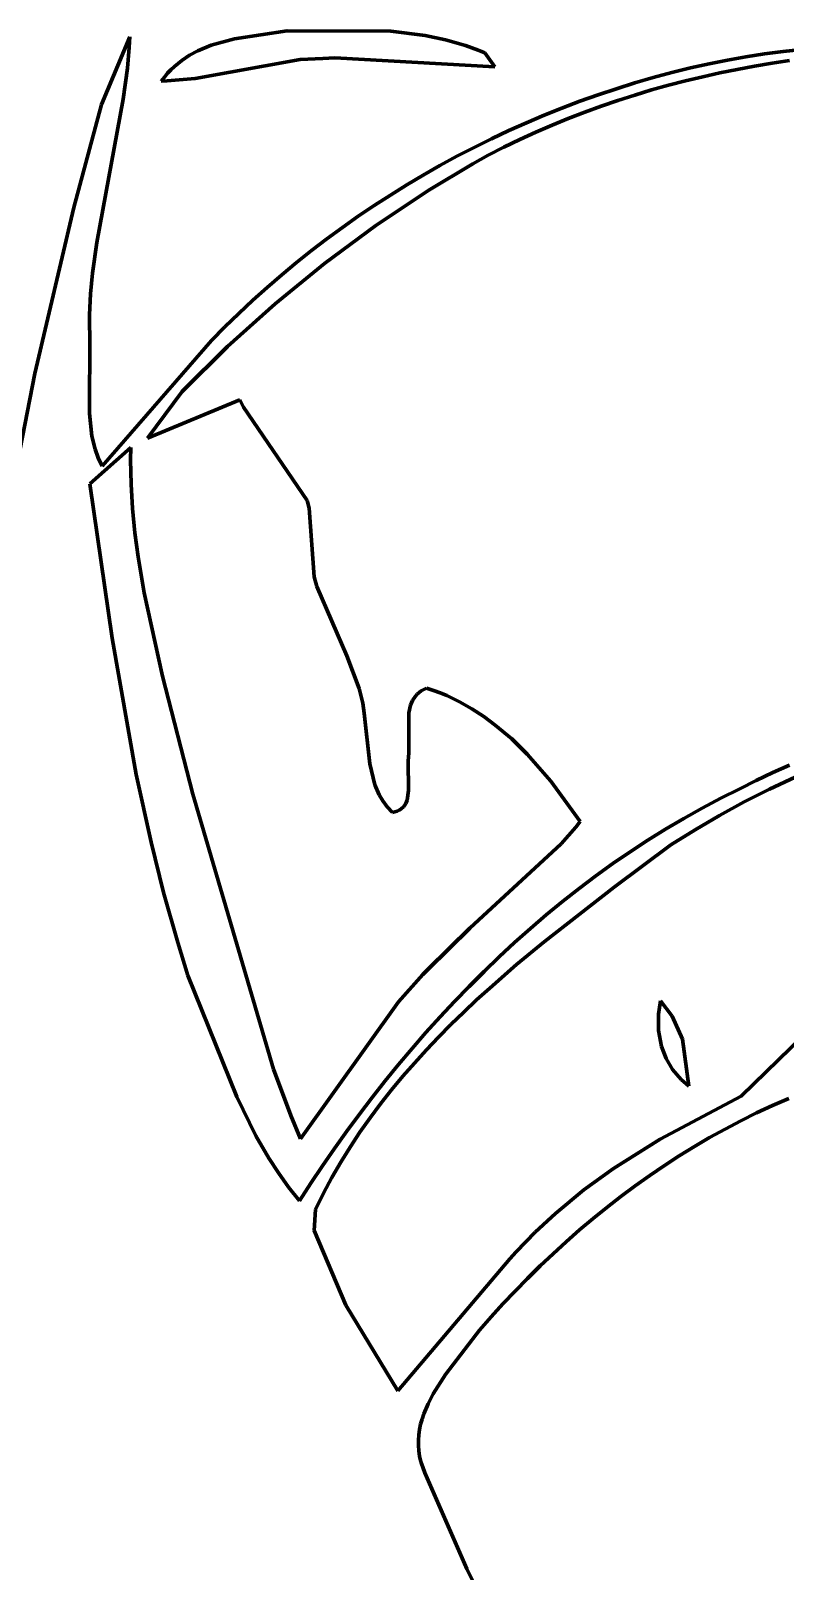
# Model space of a CAD drawing. Header units: millimetres. Extents: x 0 to 9.3, y 0 to 12.
# Drawn here: x 3.369 to 4.283, y 9.103 to 10.967 of the extents above; entities that cross this region are included whole.
import ezdxf

# ---------------------------------------------------------------- set-up
doc = ezdxf.new("R2010")
doc.units = ezdxf.units.MM
doc.layers.add('color#212121ff', color=7, linetype='CONTINUOUS', lineweight=100)
doc.layers.add('color#ffffffff', color=7, linetype='CONTINUOUS', lineweight=100)

msp = doc.modelspace()

# ---------------------------------------------------------------- linework, layer by layer
at = {"layer": 'color#212121ff'}
for p, q in [((3.6162, 10.9577), (3.6798, 10.9672)), ((3.6798, 10.9672), (3.8055, 10.967)), ((3.8055, 10.967), (3.8471, 10.9617)), ((3.4552, 10.878), (3.4894, 10.9598)), ((3.4887, 10.9472), (3.4865, 10.9222)), ((3.4894, 10.9598), (3.4887, 10.9472)), ((3.5719, 10.943), (3.5879, 10.9497)), ((3.5879, 10.9497), (3.6162, 10.9577)), ((3.8471, 10.9617), (3.8715, 10.9565)), ((3.8715, 10.9565), (3.8956, 10.9496)), ((3.8956, 10.9496), (3.9113, 10.9439)), ((4.2804, 10.9422), (4.3029, 10.9448)), ((3.5433, 10.9241), (3.5522, 10.9314)), ((3.5522, 10.9314), (3.5618, 10.9376)), ((3.5618, 10.9376), (3.5719, 10.943)), ((3.6957, 10.9324), (3.5683, 10.9095)), ((3.723, 10.9339), (3.6957, 10.9324)), ((3.7374, 10.9346), (3.723, 10.9339)), ((3.9314, 10.9238), (3.7374, 10.9346)), ((3.9113, 10.9439), (3.9191, 10.9407)), ((3.9191, 10.9407), (3.9314, 10.9238)), ((4.1683, 10.9224), (4.1907, 10.9274)), ((4.1907, 10.9274), (4.213, 10.9318)), ((4.213, 10.9318), (4.2354, 10.9357)), ((4.2354, 10.9357), (4.2579, 10.9392)), ((4.2669, 10.928), (4.2459, 10.9244)), ((4.2579, 10.9392), (4.2804, 10.9422)), ((4.288, 10.9313), (4.2669, 10.928)), ((3.4865, 10.9222), (3.4815, 10.8847)), ((3.5275, 10.9064), (3.5312, 10.9113)), ((3.5312, 10.9113), (3.535, 10.9159)), ((3.5683, 10.9095), (3.5344, 10.9065)), ((3.535, 10.9159), (3.539, 10.9201)), ((3.539, 10.9201), (3.5433, 10.9241)), ((4.1008, 10.9042), (4.1232, 10.9107)), ((4.1232, 10.9107), (4.1457, 10.9168)), ((4.1457, 10.9168), (4.1683, 10.9224)), ((4.1831, 10.9116), (4.1623, 10.9066)), ((4.2039, 10.9162), (4.1831, 10.9116)), ((4.2249, 10.9204), (4.2039, 10.9162)), ((4.2459, 10.9244), (4.2249, 10.9204)), ((3.5344, 10.9065), (3.5275, 10.9064)), ((4.0344, 10.882), (4.0564, 10.8898)), ((4.0564, 10.8898), (4.0785, 10.8972)), ((4.0785, 10.8972), (4.1008, 10.9042)), ((4.1007, 10.8895), (4.0804, 10.883)), ((4.1211, 10.8956), (4.1007, 10.8895)), ((4.1417, 10.9013), (4.1211, 10.8956)), ((4.1623, 10.9066), (4.1417, 10.9013)), ((3.4216, 10.7534), (3.4552, 10.878)), ((3.4815, 10.8847), (3.4493, 10.7112)), ((3.991, 10.865), (4.0126, 10.8737)), ((4.0126, 10.8737), (4.0344, 10.882)), ((4.0602, 10.8762), (4.0402, 10.8689)), ((4.0804, 10.883), (4.0602, 10.8762)), ((3.9482, 10.8464), (3.9695, 10.8559)), ((3.9695, 10.8559), (3.991, 10.865)), ((4.0006, 10.8532), (3.981, 10.8447)), ((4.0203, 10.8613), (4.0006, 10.8532)), ((4.0402, 10.8689), (4.0203, 10.8613)), ((3.9062, 10.8262), (3.9271, 10.8365)), ((3.9271, 10.8365), (3.9482, 10.8464)), ((3.9616, 10.8358), (3.9424, 10.8265)), ((3.981, 10.8447), (3.9616, 10.8358)), ((3.8649, 10.8043), (3.8854, 10.8154)), ((3.8854, 10.8154), (3.9062, 10.8262)), ((3.9233, 10.8167), (3.9045, 10.8064)), ((3.9424, 10.8265), (3.9233, 10.8167)), ((3.8447, 10.7927), (3.8649, 10.8043)), ((3.9045, 10.8064), (3.8515, 10.7745)), ((3.8048, 10.7685), (3.8246, 10.7808)), ((3.8246, 10.7808), (3.8447, 10.7927)), ((3.7852, 10.7558), (3.8048, 10.7685)), ((3.8515, 10.7745), (3.7872, 10.7317)), ((3.3745, 10.5525), (3.4216, 10.7534)), ((3.7468, 10.7293), (3.7659, 10.7428)), ((3.7659, 10.7428), (3.7852, 10.7558)), ((3.7872, 10.7317), (3.7251, 10.6857)), ((3.728, 10.7155), (3.7468, 10.7293)), ((3.4493, 10.7112), (3.4442, 10.6738)), ((3.7095, 10.7014), (3.728, 10.7155)), ((3.7251, 10.6857), (3.6652, 10.6368)), ((3.6733, 10.6719), (3.6912, 10.6868)), ((3.6912, 10.6868), (3.7095, 10.7014)), ((3.4442, 10.6738), (3.4419, 10.6488)), ((3.6556, 10.6567), (3.6733, 10.6719)), ((3.4419, 10.6488), (3.4407, 10.6236)), ((3.6382, 10.6411), (3.6556, 10.6567)), ((3.6652, 10.6368), (3.6078, 10.585)), ((3.6212, 10.6252), (3.6382, 10.6411)), ((3.4407, 10.6236), (3.4406, 10.6109)), ((3.4406, 10.6109), (3.4408, 10.5983)), ((3.5881, 10.5924), (3.6045, 10.6089)), ((3.6045, 10.6089), (3.6212, 10.6252)), ((3.4408, 10.5983), (3.4404, 10.504)), ((3.4557, 10.4401), (3.5881, 10.5924)), ((3.6078, 10.585), (3.5529, 10.5306)), ((3.295, 10.1473), (3.3745, 10.5525)), ((3.5529, 10.5306), (3.5108, 10.4741)), ((3.5108, 10.4741), (3.6225, 10.5206)), ((3.6225, 10.5206), (3.6272, 10.5116)), ((3.4404, 10.504), (3.4435, 10.4767)), ((3.6272, 10.5116), (3.7041, 10.3989)), ((3.4904, 10.4628), (3.441, 10.4189)), ((3.4435, 10.4767), (3.4474, 10.4608)), ((3.4474, 10.4608), (3.451, 10.4503)), ((3.4903, 10.448), (3.4904, 10.4628)), ((3.451, 10.4503), (3.4557, 10.4401)), ((3.4909, 10.4184), (3.4903, 10.448)), ((3.441, 10.4189), (3.4679, 10.2323)), ((3.4927, 10.389), (3.4909, 10.4184)), ((3.4955, 10.3597), (3.4927, 10.389)), ((3.7041, 10.3989), (3.7065, 10.3896)), ((3.7065, 10.3896), (3.7125, 10.3064)), ((3.4993, 10.3305), (3.4955, 10.3597)), ((3.5066, 10.2869), (3.4993, 10.3305)), ((3.7125, 10.3064), (3.7157, 10.2947)), ((3.7157, 10.2947), (3.7521, 10.2109)), ((3.5288, 10.186), (3.5066, 10.2869)), ((3.4679, 10.2323), (3.4972, 10.0672)), ((3.7521, 10.2109), (3.7672, 10.1713)), ((3.5657, 10.0431), (3.5288, 10.186)), ((3.7672, 10.1713), (3.7714, 10.1535)), ((3.8318, 10.1568), (3.8352, 10.162)), ((3.8352, 10.162), (3.8373, 10.1643)), ((3.8373, 10.1643), (3.8397, 10.1664)), ((3.8397, 10.1664), (3.8423, 10.1684)), ((3.8423, 10.1684), (3.8453, 10.1701)), ((3.8453, 10.1701), (3.8487, 10.1717)), ((3.8487, 10.1717), (3.8569, 10.1689)), ((3.8569, 10.1689), (3.865, 10.1659)), ((3.865, 10.1659), (3.873, 10.1626)), ((3.873, 10.1626), (3.8885, 10.1551)), ((3.7714, 10.1535), (3.7731, 10.1414)), ((3.8271, 10.1417), (3.8294, 10.1511)), ((3.8294, 10.1511), (3.8318, 10.1568)), ((3.8885, 10.1551), (3.9035, 10.1466)), ((3.9035, 10.1466), (3.9179, 10.1372)), ((3.7731, 10.1414), (3.7799, 10.0799)), ((3.8271, 10.0931), (3.8271, 10.1417)), ((3.9179, 10.1372), (3.9318, 10.1269)), ((3.9318, 10.1269), (3.9517, 10.1101)), ((3.9517, 10.1101), (3.9704, 10.0919)), ((3.8264, 10.0837), (3.8271, 10.0931)), ((3.9704, 10.0919), (3.9992, 10.0591)), ((3.7799, 10.0799), (3.7862, 10.0544)), ((3.8269, 10.0479), (3.8264, 10.0837)), ((4.2478, 10.0599), (4.2678, 10.0695)), ((4.2678, 10.0695), (4.288, 10.0785)), ((3.4972, 10.0672), (3.5151, 9.9854)), ((3.7862, 10.0544), (3.7914, 10.0426)), ((3.9992, 10.0591), (4.0348, 10.0103)), ((4.205, 10.0385), (4.2279, 10.0499)), ((4.2279, 10.0499), (4.2478, 10.0599)), ((4.2639, 10.0494), (4.2334, 10.0339)), ((4.2948, 10.064), (4.2639, 10.0494)), ((3.6633, 9.7106), (3.5657, 10.0431)), ((3.7914, 10.0426), (3.7958, 10.0351)), ((3.7958, 10.0351), (3.8011, 10.0279)), ((3.821, 10.0282), (3.8235, 10.0318)), ((3.8235, 10.0318), (3.8252, 10.036)), ((3.8252, 10.036), (3.8269, 10.0479)), ((4.1824, 10.0265), (4.205, 10.0385)), ((4.2334, 10.0339), (4.2033, 10.0175)), ((3.8011, 10.0279), (3.8073, 10.0212)), ((3.8073, 10.0212), (3.8103, 10.0219)), ((3.8103, 10.0219), (3.813, 10.0228)), ((3.813, 10.0228), (3.8154, 10.0239)), ((3.8154, 10.0239), (3.8176, 10.0252)), ((3.8176, 10.0252), (3.821, 10.0282)), ((4.1381, 10.001), (4.1601, 10.014)), ((4.1601, 10.014), (4.1824, 10.0265)), ((4.2033, 10.0175), (4.1737, 10.0002)), ((4.0292, 10.0034), (4.0117, 9.9833)), ((4.0348, 10.0103), (4.0292, 10.0034)), ((4.1165, 9.9875), (4.1381, 10.001)), ((4.1737, 10.0002), (4.1445, 9.982)), ((3.5151, 9.9854), (3.5303, 9.9244)), ((4.0117, 9.9833), (3.9009, 9.8812)), ((4.1445, 9.982), (4.076, 9.9308)), ((4.0952, 9.9736), (4.1165, 9.9875)), ((4.0536, 9.9443), (4.0742, 9.9592)), ((4.0742, 9.9592), (4.0952, 9.9736)), ((4.0333, 9.929), (4.0536, 9.9443)), ((3.5303, 9.9244), (3.5473, 9.8639)), ((4.076, 9.9308), (3.991, 9.8645)), ((4.0133, 9.9132), (4.0333, 9.929)), ((3.9936, 9.8971), (4.0133, 9.9132)), ((3.9743, 9.8806), (3.9936, 9.8971)), ((3.5473, 9.8639), (3.5597, 9.8239)), ((3.9009, 9.8812), (3.8505, 9.8313)), ((3.9366, 9.8464), (3.9553, 9.8636)), ((3.9553, 9.8636), (3.9743, 9.8806)), ((3.991, 9.8645), (3.9577, 9.837)), ((3.9182, 9.8287), (3.9366, 9.8464)), ((3.8505, 9.8313), (3.8442, 9.825)), ((3.9001, 9.8107), (3.9182, 9.8287)), ((3.9577, 9.837), (3.9252, 9.8086)), ((3.5597, 9.8239), (3.6188, 9.6771)), ((3.8442, 9.825), (3.8147, 9.792)), ((3.8824, 9.7924), (3.9001, 9.8107)), ((3.9252, 9.8086), (3.9093, 9.7942)), ((3.8147, 9.792), (3.696, 9.6263)), ((3.865, 9.7737), (3.8824, 9.7924)), ((3.9093, 9.7942), (3.8936, 9.7794)), ((4.1293, 9.7771), (4.1318, 9.793)), ((4.1318, 9.793), (4.146, 9.7746)), ((3.8479, 9.7548), (3.865, 9.7737)), ((3.8936, 9.7794), (3.8782, 9.7645)), ((4.1293, 9.7573), (4.1293, 9.7771)), ((4.146, 9.7746), (4.1584, 9.7469)), ((3.8312, 9.7355), (3.8479, 9.7548)), ((3.8782, 9.7645), (3.8631, 9.7492)), ((4.133, 9.738), (4.1293, 9.7573)), ((3.8147, 9.716), (3.8312, 9.7355)), ((3.8484, 9.7337), (3.8339, 9.7179)), ((3.8631, 9.7492), (3.8484, 9.7337)), ((4.1386, 9.7235), (4.133, 9.738)), ((4.1584, 9.7469), (4.1661, 9.69)), ((4.2294, 9.6778), (4.3048, 9.7508)), ((3.7986, 9.6962), (3.8147, 9.716)), ((3.8339, 9.7179), (3.8199, 9.7018)), ((4.1465, 9.71), (4.1386, 9.7235)), ((3.6845, 9.6542), (3.6633, 9.7106)), ((3.7828, 9.6761), (3.7986, 9.6962)), ((3.8199, 9.7018), (3.8062, 9.6854)), ((4.1568, 9.6979), (4.1465, 9.71)), ((4.1661, 9.69), (4.1568, 9.6979)), ((3.6188, 9.6771), (3.6421, 9.6299)), ((3.8062, 9.6854), (3.793, 9.6686)), ((4.2099, 9.6673), (4.2294, 9.6778)), ((3.7673, 9.6558), (3.7828, 9.6761)), ((3.793, 9.6686), (3.7802, 9.6515)), ((4.1313, 9.6259), (4.2099, 9.6673)), ((4.2677, 9.6666), (4.2483, 9.6575)), ((4.2873, 9.6751), (4.2677, 9.6666)), ((3.696, 9.6263), (3.6845, 9.6542)), ((3.7522, 9.6353), (3.7673, 9.6558)), ((3.7802, 9.6515), (3.7679, 9.634)), ((4.2291, 9.648), (4.2101, 9.638)), ((4.2483, 9.6575), (4.2291, 9.648)), ((3.6421, 9.6299), (3.6578, 9.6026)), ((3.7373, 9.6146), (3.7522, 9.6353)), ((3.7679, 9.634), (3.7561, 9.6161)), ((4.0748, 9.5903), (4.1313, 9.6259)), ((4.1914, 9.6276), (4.1729, 9.6167)), ((4.2101, 9.638), (4.1914, 9.6276)), ((3.6578, 9.6026), (3.6693, 9.5849)), ((3.7228, 9.5936), (3.7373, 9.6146)), ((3.7561, 9.6161), (3.7448, 9.5979)), ((4.1546, 9.6054), (4.1366, 9.5937)), ((4.1729, 9.6167), (4.1546, 9.6054)), ((3.6693, 9.5849), (3.6815, 9.5678)), ((3.7086, 9.5725), (3.7228, 9.5936)), ((3.7448, 9.5979), (3.7341, 9.5792)), ((4.0389, 9.5642), (4.0748, 9.5903)), ((4.1366, 9.5937), (4.1188, 9.5817)), ((3.6815, 9.5678), (3.6947, 9.5512)), ((3.6947, 9.5512), (3.7086, 9.5725)), ((3.7341, 9.5792), (3.7239, 9.5602)), ((4.1013, 9.5692), (4.084, 9.5564)), ((4.1188, 9.5817), (4.1013, 9.5692)), ((3.7239, 9.5602), (3.7143, 9.5407)), ((4.0046, 9.5359), (4.0389, 9.5642)), ((4.084, 9.5564), (4.067, 9.5432)), ((3.7143, 9.5407), (3.7125, 9.5151)), ((3.9802, 9.5133), (4.0046, 9.5359)), ((4.0503, 9.5296), (4.0338, 9.5158)), ((4.067, 9.5432), (4.0503, 9.5296)), ((3.7125, 9.5151), (3.751, 9.4247)), ((3.957, 9.4893), (3.9802, 9.5133)), ((4.0338, 9.5158), (4.0177, 9.5016)), ((4.0177, 9.5016), (4.0018, 9.4871)), ((3.8138, 9.3213), (3.9495, 9.481)), ((3.9495, 9.481), (3.957, 9.4893)), ((3.9862, 9.4723), (3.9709, 9.4572)), ((4.0018, 9.4871), (3.9862, 9.4723)), ((3.9709, 9.4572), (3.9559, 9.4419)), ((3.9559, 9.4419), (3.9412, 9.4263)), ((3.751, 9.4247), (3.8138, 9.3213)), ((3.9412, 9.4263), (3.9268, 9.4105)), ((3.9268, 9.4105), (3.9127, 9.3945)), ((3.9089, 9.3894), (3.8716, 9.3408)), ((3.9127, 9.3945), (3.9089, 9.3894)), ((3.8716, 9.3408), (3.8567, 9.3175)), ((3.8504, 9.3054), (3.8453, 9.2931)), ((3.8567, 9.3175), (3.8504, 9.3054)), ((3.8432, 9.2869), (3.8415, 9.2806)), ((3.8453, 9.2931), (3.8432, 9.2869)), ((3.8393, 9.2679), (3.8388, 9.2615)), ((3.8402, 9.2743), (3.8393, 9.2679)), ((3.8415, 9.2806), (3.8402, 9.2743)), ((3.8388, 9.2615), (3.8388, 9.255)), ((3.8388, 9.255), (3.8393, 9.2485)), ((3.8393, 9.2485), (3.8403, 9.2419)), ((3.8403, 9.2419), (3.8418, 9.2353)), ((3.8418, 9.2353), (3.844, 9.2286)), ((3.844, 9.2286), (3.8467, 9.2219)), ((3.8467, 9.2219), (3.8975, 9.1057)), ((3.8975, 9.1057), (3.9455, 9.0082))]:
    msp.add_line(p, q, dxfattribs=at)
at = {"layer": 'color#ffffffff'}
for p, q in [((3.6798, 10.9672), (3.6162, 10.9577)), ((3.8055, 10.967), (3.6798, 10.9672)), ((3.8471, 10.9617), (3.8055, 10.967)), ((3.4894, 10.9598), (3.4552, 10.878)), ((3.4865, 10.9222), (3.4887, 10.9472)), ((3.4887, 10.9472), (3.4894, 10.9598)), ((3.5879, 10.9497), (3.5719, 10.943)), ((3.6162, 10.9577), (3.5879, 10.9497)), ((3.8715, 10.9565), (3.8471, 10.9617)), ((3.8956, 10.9496), (3.8715, 10.9565)), ((3.9113, 10.9439), (3.8956, 10.9496)), ((4.3029, 10.9448), (4.2804, 10.9422)), ((3.5522, 10.9314), (3.5433, 10.9241)), ((3.5618, 10.9376), (3.5522, 10.9314)), ((3.5719, 10.943), (3.5618, 10.9376)), ((3.5683, 10.9095), (3.6957, 10.9324)), ((3.6957, 10.9324), (3.723, 10.9339)), ((3.723, 10.9339), (3.7374, 10.9346)), ((3.7374, 10.9346), (3.9314, 10.9238)), ((3.9191, 10.9407), (3.9113, 10.9439)), ((3.9314, 10.9238), (3.9191, 10.9407)), ((4.1907, 10.9274), (4.1683, 10.9224)), ((4.213, 10.9318), (4.1907, 10.9274)), ((4.2354, 10.9357), (4.213, 10.9318)), ((4.2579, 10.9392), (4.2354, 10.9357)), ((4.2459, 10.9244), (4.2669, 10.928)), ((4.2804, 10.9422), (4.2579, 10.9392)), ((4.2669, 10.928), (4.288, 10.9313)), ((3.4815, 10.8847), (3.4865, 10.9222)), ((3.5312, 10.9113), (3.5275, 10.9064)), ((3.535, 10.9159), (3.5312, 10.9113)), ((3.5344, 10.9065), (3.5683, 10.9095)), ((3.539, 10.9201), (3.535, 10.9159)), ((3.5433, 10.9241), (3.539, 10.9201)), ((4.1232, 10.9107), (4.1008, 10.9042)), ((4.1457, 10.9168), (4.1232, 10.9107)), ((4.1683, 10.9224), (4.1457, 10.9168)), ((4.1623, 10.9066), (4.1831, 10.9116)), ((4.1831, 10.9116), (4.2039, 10.9162)), ((4.2039, 10.9162), (4.2249, 10.9204)), ((4.2249, 10.9204), (4.2459, 10.9244)), ((3.5275, 10.9064), (3.5344, 10.9065)), ((4.0564, 10.8898), (4.0344, 10.882)), ((4.0785, 10.8972), (4.0564, 10.8898)), ((4.1008, 10.9042), (4.0785, 10.8972)), ((4.0804, 10.883), (4.1007, 10.8895)), ((4.1007, 10.8895), (4.1211, 10.8956)), ((4.1211, 10.8956), (4.1417, 10.9013)), ((4.1417, 10.9013), (4.1623, 10.9066)), ((3.4552, 10.878), (3.4216, 10.7534)), ((3.4493, 10.7112), (3.4815, 10.8847)), ((4.0126, 10.8737), (3.991, 10.865)), ((4.0344, 10.882), (4.0126, 10.8737)), ((4.0402, 10.8689), (4.0602, 10.8762)), ((4.0602, 10.8762), (4.0804, 10.883)), ((3.9695, 10.8559), (3.9482, 10.8464)), ((3.991, 10.865), (3.9695, 10.8559)), ((3.981, 10.8447), (4.0006, 10.8532)), ((4.0006, 10.8532), (4.0203, 10.8613)), ((4.0203, 10.8613), (4.0402, 10.8689)), ((3.9271, 10.8365), (3.9062, 10.8262)), ((3.9482, 10.8464), (3.9271, 10.8365)), ((3.9424, 10.8265), (3.9616, 10.8358)), ((3.9616, 10.8358), (3.981, 10.8447)), ((3.8854, 10.8154), (3.8649, 10.8043)), ((3.9062, 10.8262), (3.8854, 10.8154)), ((3.9045, 10.8064), (3.9233, 10.8167)), ((3.9233, 10.8167), (3.9424, 10.8265)), ((3.8649, 10.8043), (3.8447, 10.7927)), ((3.8515, 10.7745), (3.9045, 10.8064)), ((3.8246, 10.7808), (3.8048, 10.7685)), ((3.8447, 10.7927), (3.8246, 10.7808)), ((3.8048, 10.7685), (3.7852, 10.7558)), ((3.7872, 10.7317), (3.8515, 10.7745)), ((3.4216, 10.7534), (3.3745, 10.5525)), ((3.7659, 10.7428), (3.7468, 10.7293)), ((3.7852, 10.7558), (3.7659, 10.7428)), ((3.7251, 10.6857), (3.7872, 10.7317)), ((3.7468, 10.7293), (3.728, 10.7155)), ((3.4442, 10.6738), (3.4493, 10.7112)), ((3.728, 10.7155), (3.7095, 10.7014)), ((3.6652, 10.6368), (3.7251, 10.6857)), ((3.6912, 10.6868), (3.6733, 10.6719)), ((3.7095, 10.7014), (3.6912, 10.6868)), ((3.4419, 10.6488), (3.4442, 10.6738)), ((3.6733, 10.6719), (3.6556, 10.6567)), ((3.4407, 10.6236), (3.4419, 10.6488)), ((3.6556, 10.6567), (3.6382, 10.6411)), ((3.6078, 10.585), (3.6652, 10.6368)), ((3.6382, 10.6411), (3.6212, 10.6252)), ((3.4406, 10.6109), (3.4407, 10.6236)), ((3.4408, 10.5983), (3.4406, 10.6109)), ((3.6045, 10.6089), (3.5881, 10.5924)), ((3.6212, 10.6252), (3.6045, 10.6089)), ((3.4404, 10.504), (3.4408, 10.5983)), ((3.5881, 10.5924), (3.4557, 10.4401)), ((3.5529, 10.5306), (3.6078, 10.585)), ((3.3745, 10.5525), (3.295, 10.1473)), ((3.5108, 10.4741), (3.5529, 10.5306)), ((3.6225, 10.5206), (3.5108, 10.4741)), ((3.6272, 10.5116), (3.6225, 10.5206)), ((3.4435, 10.4767), (3.4404, 10.504)), ((3.7041, 10.3989), (3.6272, 10.5116)), ((3.441, 10.4189), (3.4904, 10.4628)), ((3.4474, 10.4608), (3.4435, 10.4767)), ((3.451, 10.4503), (3.4474, 10.4608)), ((3.4904, 10.4628), (3.4903, 10.448)), ((3.4557, 10.4401), (3.451, 10.4503)), ((3.4903, 10.448), (3.4909, 10.4184)), ((3.4679, 10.2323), (3.441, 10.4189)), ((3.4909, 10.4184), (3.4927, 10.389)), ((3.4927, 10.389), (3.4955, 10.3597)), ((3.7065, 10.3896), (3.7041, 10.3989)), ((3.7125, 10.3064), (3.7065, 10.3896)), ((3.4955, 10.3597), (3.4993, 10.3305)), ((3.4993, 10.3305), (3.5066, 10.2869)), ((3.7157, 10.2947), (3.7125, 10.3064)), ((3.7521, 10.2109), (3.7157, 10.2947)), ((3.5066, 10.2869), (3.5288, 10.186)), ((3.4972, 10.0672), (3.4679, 10.2323)), ((3.7672, 10.1713), (3.7521, 10.2109)), ((3.5288, 10.186), (3.5657, 10.0431)), ((3.7714, 10.1535), (3.7672, 10.1713)), ((3.8352, 10.162), (3.8318, 10.1568)), ((3.8373, 10.1643), (3.8352, 10.162)), ((3.8397, 10.1664), (3.8373, 10.1643)), ((3.8423, 10.1684), (3.8397, 10.1664)), ((3.8453, 10.1701), (3.8423, 10.1684)), ((3.8487, 10.1717), (3.8453, 10.1701)), ((3.8569, 10.1689), (3.8487, 10.1717)), ((3.865, 10.1659), (3.8569, 10.1689)), ((3.873, 10.1626), (3.865, 10.1659)), ((3.8885, 10.1551), (3.873, 10.1626)), ((3.7731, 10.1414), (3.7714, 10.1535)), ((3.8294, 10.1511), (3.8271, 10.1417)), ((3.8318, 10.1568), (3.8294, 10.1511)), ((3.9035, 10.1466), (3.8885, 10.1551)), ((3.9179, 10.1372), (3.9035, 10.1466)), ((3.7799, 10.0799), (3.7731, 10.1414)), ((3.8271, 10.1417), (3.8271, 10.0931)), ((3.9318, 10.1269), (3.9179, 10.1372)), ((3.9517, 10.1101), (3.9318, 10.1269)), ((3.9704, 10.0919), (3.9517, 10.1101)), ((3.8271, 10.0931), (3.8264, 10.0837)), ((3.9992, 10.0591), (3.9704, 10.0919)), ((3.7862, 10.0544), (3.7799, 10.0799)), ((3.8264, 10.0837), (3.8269, 10.0479)), ((4.2678, 10.0695), (4.2478, 10.0599)), ((4.288, 10.0785), (4.2678, 10.0695)), ((3.5151, 9.9854), (3.4972, 10.0672)), ((3.7914, 10.0426), (3.7862, 10.0544)), ((4.0348, 10.0103), (3.9992, 10.0591)), ((4.2279, 10.0499), (4.205, 10.0385)), ((4.2478, 10.0599), (4.2279, 10.0499)), ((4.2334, 10.0339), (4.2639, 10.0494)), ((4.2639, 10.0494), (4.2948, 10.064)), ((3.5657, 10.0431), (3.6633, 9.7106)), ((3.7958, 10.0351), (3.7914, 10.0426)), ((3.8011, 10.0279), (3.7958, 10.0351)), ((3.8235, 10.0318), (3.821, 10.0282)), ((3.8252, 10.036), (3.8235, 10.0318)), ((3.8269, 10.0479), (3.8252, 10.036)), ((4.205, 10.0385), (4.1824, 10.0265)), ((4.2033, 10.0175), (4.2334, 10.0339)), ((3.8073, 10.0212), (3.8011, 10.0279)), ((3.8103, 10.0219), (3.8073, 10.0212)), ((3.813, 10.0228), (3.8103, 10.0219)), ((3.8154, 10.0239), (3.813, 10.0228)), ((3.8176, 10.0252), (3.8154, 10.0239)), ((3.821, 10.0282), (3.8176, 10.0252)), ((4.1601, 10.014), (4.1381, 10.001)), ((4.1824, 10.0265), (4.1601, 10.014)), ((4.1737, 10.0002), (4.2033, 10.0175)), ((4.0117, 9.9833), (4.0292, 10.0034)), ((4.0292, 10.0034), (4.0348, 10.0103)), ((4.1381, 10.001), (4.1165, 9.9875)), ((4.1445, 9.982), (4.1737, 10.0002)), ((3.5303, 9.9244), (3.5151, 9.9854)), ((3.9009, 9.8812), (4.0117, 9.9833)), ((4.076, 9.9308), (4.1445, 9.982)), ((4.1165, 9.9875), (4.0952, 9.9736)), ((4.0742, 9.9592), (4.0536, 9.9443)), ((4.0952, 9.9736), (4.0742, 9.9592)), ((4.0536, 9.9443), (4.0333, 9.929)), ((3.5473, 9.8639), (3.5303, 9.9244)), ((3.991, 9.8645), (4.076, 9.9308)), ((4.0333, 9.929), (4.0133, 9.9132)), ((4.0133, 9.9132), (3.9936, 9.8971)), ((3.9936, 9.8971), (3.9743, 9.8806)), ((3.5597, 9.8239), (3.5473, 9.8639)), ((3.8505, 9.8313), (3.9009, 9.8812)), ((3.9553, 9.8636), (3.9366, 9.8464)), ((3.9743, 9.8806), (3.9553, 9.8636)), ((3.9577, 9.837), (3.991, 9.8645)), ((3.9366, 9.8464), (3.9182, 9.8287)), ((3.8442, 9.825), (3.8505, 9.8313)), ((3.9182, 9.8287), (3.9001, 9.8107)), ((3.9252, 9.8086), (3.9577, 9.837)), ((3.6188, 9.6771), (3.5597, 9.8239)), ((3.8147, 9.792), (3.8442, 9.825)), ((3.9001, 9.8107), (3.8824, 9.7924)), ((3.9093, 9.7942), (3.9252, 9.8086)), ((3.696, 9.6263), (3.8147, 9.792)), ((3.8824, 9.7924), (3.865, 9.7737)), ((3.8936, 9.7794), (3.9093, 9.7942)), ((4.1318, 9.793), (4.1293, 9.7771)), ((4.146, 9.7746), (4.1318, 9.793)), ((3.865, 9.7737), (3.8479, 9.7548)), ((3.8782, 9.7645), (3.8936, 9.7794)), ((4.1293, 9.7771), (4.1293, 9.7573)), ((4.1584, 9.7469), (4.146, 9.7746)), ((3.8479, 9.7548), (3.8312, 9.7355)), ((3.8631, 9.7492), (3.8782, 9.7645)), ((4.1293, 9.7573), (4.133, 9.738)), ((3.8312, 9.7355), (3.8147, 9.716)), ((3.8339, 9.7179), (3.8484, 9.7337)), ((3.8484, 9.7337), (3.8631, 9.7492)), ((4.133, 9.738), (4.1386, 9.7235)), ((4.1661, 9.69), (4.1584, 9.7469)), ((4.3048, 9.7508), (4.2294, 9.6778)), ((3.8147, 9.716), (3.7986, 9.6962)), ((3.8199, 9.7018), (3.8339, 9.7179)), ((4.1386, 9.7235), (4.1465, 9.71)), ((3.6633, 9.7106), (3.6845, 9.6542)), ((3.7986, 9.6962), (3.7828, 9.6761)), ((3.8062, 9.6854), (3.8199, 9.7018)), ((4.1465, 9.71), (4.1568, 9.6979)), ((4.1568, 9.6979), (4.1661, 9.69)), ((3.6421, 9.6299), (3.6188, 9.6771)), ((3.793, 9.6686), (3.8062, 9.6854)), ((4.2294, 9.6778), (4.2099, 9.6673)), ((3.7828, 9.6761), (3.7673, 9.6558)), ((3.7802, 9.6515), (3.793, 9.6686)), ((4.2099, 9.6673), (4.1313, 9.6259)), ((4.2483, 9.6575), (4.2677, 9.6666)), ((4.2677, 9.6666), (4.2873, 9.6751)), ((3.6845, 9.6542), (3.696, 9.6263)), ((3.7673, 9.6558), (3.7522, 9.6353)), ((3.7679, 9.634), (3.7802, 9.6515)), ((4.2101, 9.638), (4.2291, 9.648)), ((4.2291, 9.648), (4.2483, 9.6575)), ((3.6578, 9.6026), (3.6421, 9.6299)), ((3.7522, 9.6353), (3.7373, 9.6146)), ((3.7561, 9.6161), (3.7679, 9.634)), ((4.1313, 9.6259), (4.0748, 9.5903)), ((4.1729, 9.6167), (4.1914, 9.6276)), ((4.1914, 9.6276), (4.2101, 9.638)), ((3.6693, 9.5849), (3.6578, 9.6026)), ((3.7373, 9.6146), (3.7228, 9.5936)), ((3.7448, 9.5979), (3.7561, 9.6161)), ((4.1366, 9.5937), (4.1546, 9.6054)), ((4.1546, 9.6054), (4.1729, 9.6167)), ((3.6815, 9.5678), (3.6693, 9.5849)), ((3.7228, 9.5936), (3.7086, 9.5725)), ((3.7341, 9.5792), (3.7448, 9.5979)), ((4.0748, 9.5903), (4.0389, 9.5642)), ((4.1188, 9.5817), (4.1366, 9.5937)), ((3.6947, 9.5512), (3.6815, 9.5678)), ((3.7086, 9.5725), (3.6947, 9.5512)), ((3.7239, 9.5602), (3.7341, 9.5792)), ((4.084, 9.5564), (4.1013, 9.5692)), ((4.1013, 9.5692), (4.1188, 9.5817)), ((3.7143, 9.5407), (3.7239, 9.5602)), ((4.0389, 9.5642), (4.0046, 9.5359)), ((4.067, 9.5432), (4.084, 9.5564)), ((3.7125, 9.5151), (3.7143, 9.5407)), ((4.0046, 9.5359), (3.9802, 9.5133)), ((4.0338, 9.5158), (4.0503, 9.5296)), ((4.0503, 9.5296), (4.067, 9.5432)), ((3.751, 9.4247), (3.7125, 9.5151)), ((3.9802, 9.5133), (3.957, 9.4893)), ((4.0177, 9.5016), (4.0338, 9.5158)), ((4.0018, 9.4871), (4.0177, 9.5016)), ((3.9495, 9.481), (3.8138, 9.3213)), ((3.957, 9.4893), (3.9495, 9.481)), ((3.9709, 9.4572), (3.9862, 9.4723)), ((3.9862, 9.4723), (4.0018, 9.4871)), ((3.9559, 9.4419), (3.9709, 9.4572)), ((3.9412, 9.4263), (3.9559, 9.4419)), ((3.8138, 9.3213), (3.751, 9.4247)), ((3.9268, 9.4105), (3.9412, 9.4263)), ((3.9127, 9.3945), (3.9268, 9.4105)), ((3.8716, 9.3408), (3.9089, 9.3894)), ((3.9089, 9.3894), (3.9127, 9.3945)), ((3.8567, 9.3175), (3.8716, 9.3408)), ((3.8453, 9.2931), (3.8504, 9.3054)), ((3.8504, 9.3054), (3.8567, 9.3175)), ((3.8415, 9.2806), (3.8432, 9.2869)), ((3.8432, 9.2869), (3.8453, 9.2931)), ((3.8388, 9.2615), (3.8393, 9.2679)), ((3.8393, 9.2679), (3.8402, 9.2743)), ((3.8402, 9.2743), (3.8415, 9.2806)), ((3.8388, 9.255), (3.8388, 9.2615)), ((3.8393, 9.2485), (3.8388, 9.255)), ((3.8403, 9.2419), (3.8393, 9.2485)), ((3.8418, 9.2353), (3.8403, 9.2419)), ((3.844, 9.2286), (3.8418, 9.2353)), ((3.8467, 9.2219), (3.844, 9.2286)), ((3.8975, 9.1057), (3.8467, 9.2219)), ((3.9455, 9.0082), (3.8975, 9.1057))]:
    msp.add_line(p, q, dxfattribs=at)

doc.saveas('drawing.dxf')
